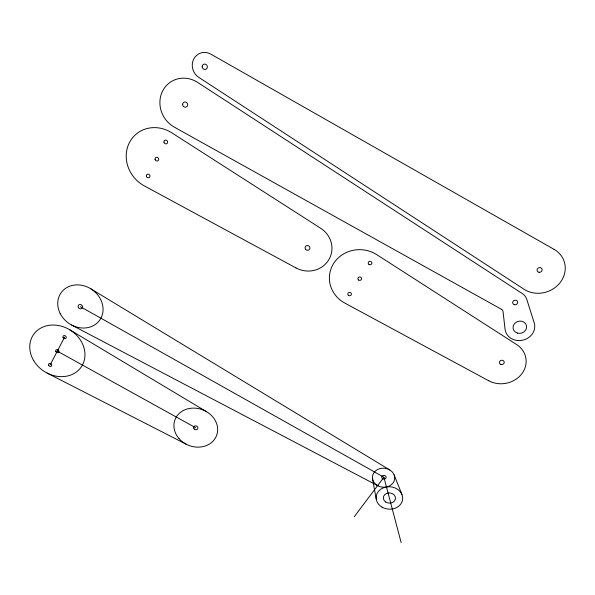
<?xml version="1.0" encoding="UTF-8"?>
<svg xmlns="http://www.w3.org/2000/svg" width="595" height="595" viewBox="0 0 595 595"><rect width="100%" height="100%" fill="white"/><g stroke="black" fill="none" stroke-linecap="round" stroke-linejoin="round"><path stroke-width="0.89" d="M50.166 364.921L64.572 337.142M354.33 516.653L383.916 477.249L80.37 306.67M47.087 373.058L186.406 444.324M71.638 325.056L377.914 485.788M57.313 351.139L195.748 427.805M69.608 329.697L206.658 411.755M90.626 288.679L389.837 469.99M394.098 474.862L401.989 494.661M383.916 477.249L401.134 542.566M372.544 478.93L376.293 499.391M488.718 380.755L344.892 303.123A30.457 28.634 4.6 0 1 333.929 263.02A30.457 28.634 4.6 0 1 376.836 254.697L516.594 344.52A24.335 21.517 -9.1 0 1 521.748 373.898A24.335 21.517 -9.1 0 1 488.718 380.755M296.057 267.973L144.28 185.878A32.204 29.594 48.9 0 1 129.472 142.495A32.204 29.594 48.9 0 1 171.814 132.834L320.72 228.294A24.507 23.309 17.3 0 1 328.618 260.067A24.507 23.309 17.3 0 1 296.057 267.973M501.414 309.281L174.35 127.152A26.663 24.789 58.2 0 1 162.74 90.76A26.663 24.789 58.2 0 1 197.681 82.43L522.343 293.618A12.584 11.327 -14.7 0 1 526.776 299.352L534.206 322.884A14.972 13.343 -13 0 1 522.633 340.214A14.972 13.343 -13 0 1 505.043 329.184L503.08 311.706A3.741 3.369 -12.6 0 0 501.414 309.281M554.124 249.387L210.861 54.152A13.692 12.763 65.9 0 0 193.747 59.017A13.692 12.763 65.9 0 0 198.767 77.365L524.061 289.274A25.83 23.287 -19.7 0 0 560.364 282.29A25.83 23.287 -19.7 0 0 554.124 249.387M33.736 360.696A28.85 24.417 33 0 0 81.552 366.55A28.85 24.417 33 0 0 56.785 325.242A28.85 24.417 33 0 0 33.736 360.696M60.147 313.439A23.674 20.483 35.1 0 0 99.335 320.66A23.674 20.483 35.1 0 0 81.731 285.273A23.674 20.483 35.1 0 0 60.147 313.439M179.043 438.612A22.246 19.099 20.8 0 0 216.349 436.105A22.246 19.099 20.8 0 0 191.969 408.155A22.246 19.099 20.8 0 0 179.043 438.612M376.702 485.051A11.156 9.513 4.9 0 0 394.597 479.287A11.156 9.513 4.9 0 0 379.372 468.786A11.156 9.513 4.9 0 0 376.702 485.051M381.983 507.096A13.291 11.208 4.7 0 0 402.666 499.086A13.291 11.208 4.7 0 0 383.604 487.751A13.291 11.208 4.7 0 0 381.983 507.096M385.664 501.987A6.084 5.132 4.7 0 0 395.422 498.885A6.084 5.132 4.7 0 0 387.122 493.21A6.084 5.132 4.7 0 0 385.664 501.987M382.555 478.722A2.231 1.904 4.9 0 0 386.125 477.562A2.231 1.904 4.9 0 0 383.076 475.472A2.231 1.904 4.9 0 0 382.555 478.722M78.354 307.384A2.365 2.045 35.1 0 0 82.274 308.076A2.365 2.045 35.1 0 0 80.489 304.543A2.365 2.045 35.1 0 0 78.354 307.384M194.082 428.921A2.224 1.911 20.8 0 0 197.808 428.638A2.224 1.911 20.8 0 0 195.346 425.864A2.224 1.911 20.8 0 0 194.082 428.921M55.848 351.645A1.733 1.465 33 0 0 58.712 352.151A1.733 1.465 33 0 0 57.38 349.615A1.733 1.465 33 0 0 55.848 351.645M48.716 365.419A1.718 1.443 32.4 0 0 51.557 365.925A1.718 1.443 32.4 0 0 50.225 363.426A1.718 1.443 32.4 0 0 48.716 365.419M63.092 337.655A1.748 1.488 33.6 0 0 65.978 338.168A1.748 1.488 33.6 0 0 64.647 335.595A1.748 1.488 33.6 0 0 63.092 337.655M517.442 333.081A6.85 6.106 -13 0 0 526.56 325.919A6.85 6.106 -13 0 0 515.515 322.676A6.85 6.106 -13 0 0 517.442 333.081M514.303 304.655A2.521 2.268 -14.8 0 0 517.65 301.977A2.521 2.268 -14.8 0 0 513.582 300.787A2.521 2.268 -14.8 0 0 514.303 304.655M182.628 104.423A2.663 2.477 58.2 0 0 186.421 106.944A2.663 2.477 58.2 0 0 186.428 102.422A2.663 2.477 58.2 0 0 182.628 104.423M305.689 249.409A2.447 2.328 17.3 0 0 309.831 248.688A2.447 2.328 17.3 0 0 307.005 245.594A2.447 2.328 17.3 0 0 305.689 249.409M155.087 159.393A1.934 1.778 48.9 0 0 158.136 160.598A1.934 1.778 48.9 0 0 157.422 157.392A1.934 1.778 48.9 0 0 155.087 159.393M146.37 176.232A1.911 1.748 46.5 0 0 149.397 177.422A1.911 1.748 46.5 0 0 148.676 174.268A1.911 1.748 46.5 0 0 146.37 176.232M163.93 142.131A1.956 1.8 51.5 0 0 166.927 143.566A1.956 1.8 51.5 0 0 166.444 140.286A1.956 1.8 51.5 0 0 163.93 142.131M500.812 364.4A2.432 2.149 -9.1 0 0 504.218 362.102A2.432 2.149 -9.1 0 0 500.388 360.696A2.432 2.149 -9.1 0 0 500.812 364.4M358.629 280.037A1.83 1.718 4.7 0 0 361.544 278.906A1.83 1.718 4.7 0 0 359.023 277.084A1.83 1.718 4.7 0 0 358.629 280.037M348.506 295.395A1.815 1.688 6.8 0 0 351.392 294.287A1.815 1.688 6.8 0 0 348.886 292.487A1.815 1.688 6.8 0 0 348.506 295.395M369.026 264.492A1.845 1.748 1.9 0 0 371.882 263.146A1.845 1.748 1.9 0 0 369.212 261.473A1.845 1.748 1.9 0 0 369.026 264.492M202.196 66.417A2.737 2.551 65.7 0 0 205.877 69.288A2.737 2.551 65.7 0 0 206.242 64.639A2.737 2.551 65.7 0 0 202.196 66.417M539.04 272.279A2.581 2.328 -19.7 0 0 542.045 269.104A2.581 2.328 -19.7 0 0 537.731 268.464A2.581 2.328 -19.7 0 0 539.04 272.279"/></g></svg>
